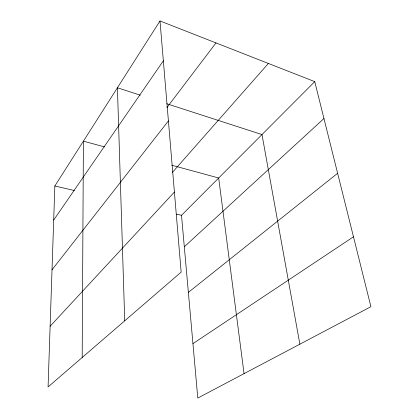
<?xml version="1.0" encoding="UTF-8"?>
<svg xmlns="http://www.w3.org/2000/svg" width="419" height="419" viewBox="0 0 419 419"><rect width="100%" height="100%" fill="white"/><g stroke="black" fill="none" stroke-linecap="round" stroke-linejoin="round"><path stroke-width="0.63" d="M82.187 357.501L83.407 141.156L104.656 146.943M159.99 20.95L54.842 185.994L48.075 386.926L181.155 272.13L159.99 20.95L314.748 81.637L370.925 306.692L197.799 398.05L181.5 215.293L314.748 81.637M53.695 220.054L163.347 60.807M166.882 107.652L215.989 42.911M52.019 269.789L168.412 120.918M172.225 172.612L268.38 63.452M50.118 326.254L174.404 192.043M184.308 246.775L323.955 118.519M188.372 292.378L337.625 173.283M192.944 343.611L353.479 236.798M54.842 185.994L74.383 190.514M176.472 214.135L181.5 215.293M171.732 165.212L218.681 178.002L244.047 373.643M140.245 95.155L117.42 87.77L124.731 320.802M166.772 103.744L261.985 134.562L299.873 344.188"/></g></svg>
